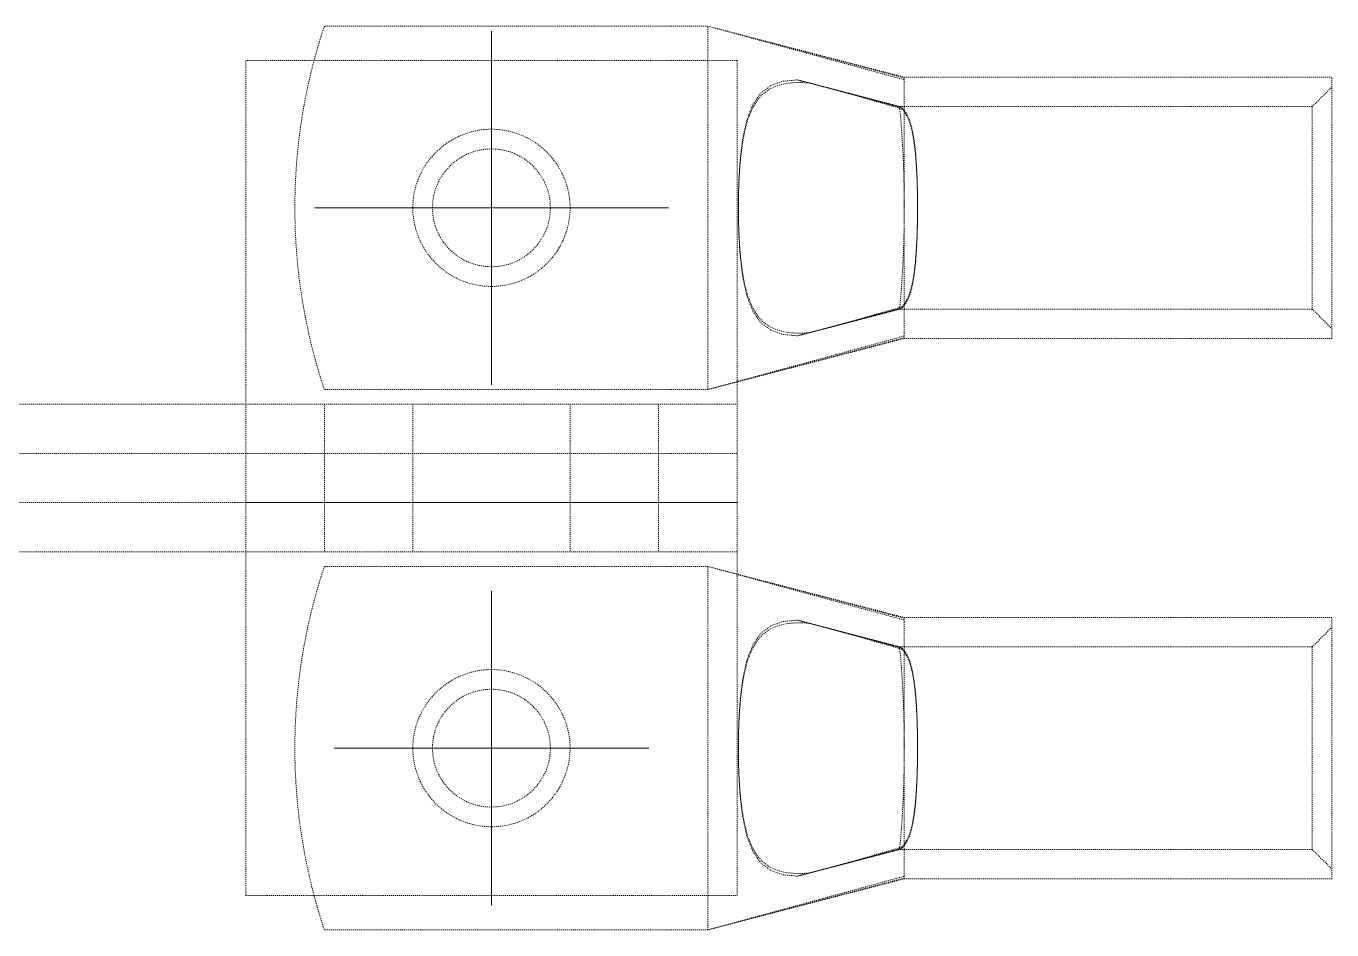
# Model space of a CAD drawing. Header units: millimetres. Extents: x -116965 to 323937, y 291661 to 566926.
# Drawn here: x -18910.2 to -18777.4, y 302544.1 to 302636.1 of the extents above; entities that cross this region are included whole.
import ezdxf

# ---------------------------------------------------------------- set-up
doc = ezdxf.new("R2010")
doc.units = ezdxf.units.MM
doc.linetypes.add('DASHED', pattern=[0.75, 0.5, -0.25])
doc.layers.add('Center Mark(Schneider)', color=7, linetype='Continuous', lineweight=18)
doc.layers.add('Hidden Edges(Schneider)', color=7, linetype='DASHED', lineweight=18)

msp = doc.modelspace()

# ---------------------------------------------------------------- linework, layer by layer
at = {"layer": 'Center Mark(Schneider)', "linetype": 'Continuous'}
for p, q in [((-18862.877861, 302635.591878), (-18862.877861, 302599.591878)), ((-18844.877861, 302617.591878), (-18880.877861, 302617.591878)), ((-18862.877861, 302578.591878), (-18862.877861, 302546.591878)), ((-18846.877861, 302562.591878), (-18878.877861, 302562.591878))]:
    msp.add_line(p, q, dxfattribs=at)
at = {"layer": 'Hidden Edges(Schneider)', "ltscale": 0.136483}
for p, q in [((-18840.877861, 302636.091878), (-18879.877861, 302636.091878)), ((-18840.877861, 302599.091878), (-18879.877861, 302599.091878)), ((-18840.877861, 302581.091878), (-18879.877861, 302581.091878)), ((-18840.877861, 302544.091878), (-18879.877861, 302544.091878))]:
    msp.add_line(p, q, dxfattribs=at)
at = {"layer": 'Hidden Edges(Schneider)', "ltscale": 0.129484}
for p, q in [((-18840.877861, 302599.091878), (-18840.877861, 302636.091878)), ((-18840.877861, 302544.091878), (-18840.877861, 302581.091878))]:
    msp.add_line(p, q, dxfattribs=at)
at = {"layer": 'Hidden Edges(Schneider)', "ltscale": 0.123636}
for p, q in [((-18840.877861, 302636.091878), (-18820.877861, 302630.891878)), ((-18840.877861, 302581.091878), (-18820.877861, 302575.891878))]:
    msp.add_line(p, q, dxfattribs=at)
at = {"layer": 'Hidden Edges(Schneider)', "ltscale": 0.125555}
for p, q in [((-18840.87786, 302636.091878), (-18820.87786, 302630.629906)), ((-18840.87786, 302599.091878), (-18820.87786, 302604.553849)), ((-18840.87786, 302581.091878), (-18820.87786, 302575.629906)), ((-18840.87786, 302544.091878), (-18820.87786, 302549.553849))]:
    msp.add_line(p, q, dxfattribs=at)
at = {"layer": 'Hidden Edges(Schneider)', "ltscale": 0.122319}
for p, q in [((-18840.87786, 302636.091878), (-18820.87786, 302630.814832)), ((-18840.87786, 302581.091878), (-18820.87786, 302575.814832))]:
    msp.add_line(p, q, dxfattribs=at)
at = {"layer": 'Hidden Edges(Schneider)', "ltscale": 0.131234}
for p, q in [((-18837.877861, 302632.591878), (-18887.877861, 302632.591878)), ((-18837.877861, 302592.591878), (-18887.877861, 302592.591878)), ((-18837.877861, 302587.591878), (-18887.877861, 302587.591878)), ((-18887.877861, 302547.591878), (-18837.877861, 302547.591878))]:
    msp.add_line(p, q, dxfattribs=at)
at = {"layer": 'Hidden Edges(Schneider)', "ltscale": 0.170604}
for p, q in [((-18887.877861, 302632.591878), (-18887.877861, 302600.091878)), ((-18837.877861, 302600.091878), (-18837.877861, 302632.591878)), ((-18887.877861, 302580.091878), (-18887.877861, 302547.591878)), ((-18837.877861, 302547.591878), (-18837.877861, 302580.091878))]:
    msp.add_line(p, q, dxfattribs=at)
at = {"layer": 'Hidden Edges(Schneider)', "ltscale": 0.012819}
for p, q in [((-18831.358056, 302630.516987), (-18828.736324, 302629.835336)), ((-18831.358056, 302575.516987), (-18828.736324, 302574.835336))]:
    msp.add_line(p, q, dxfattribs=at)
at = {"layer": 'Hidden Edges(Schneider)', "ltscale": 0.036326}
for p, q in [((-18828.736324, 302629.835336), (-18821.252882, 302627.889641)), ((-18828.736324, 302574.835336), (-18821.252882, 302572.889641))]:
    msp.add_line(p, q, dxfattribs=at)
at = {"layer": 'Hidden Edges(Schneider)', "ltscale": 0.152231}
for p, q in [((-18777.377861, 302630.891878), (-18820.877861, 302630.891878)), ((-18777.377861, 302604.291878), (-18820.877861, 302604.291878)), ((-18777.377861, 302575.891878), (-18820.877861, 302575.891878)), ((-18777.377861, 302549.291878), (-18820.877861, 302549.291878))]:
    msp.add_line(p, q, dxfattribs=at)
at = {"layer": 'Hidden Edges(Schneider)', "ltscale": 0.00582}
for p, q in [((-18820.877861, 302630.814832), (-18820.877861, 302630.891878)), ((-18820.877861, 302575.814832), (-18820.877861, 302575.891878))]:
    msp.add_line(p, q, dxfattribs=at)
at = {"layer": 'Hidden Edges(Schneider)', "ltscale": 0.008839}
for p, q in [((-18820.877861, 302630.408984), (-18820.877861, 302630.814832)), ((-18820.877861, 302575.408984), (-18820.877861, 302575.814832))]:
    msp.add_line(p, q, dxfattribs=at)
at = {"layer": 'Hidden Edges(Schneider)', "ltscale": 0.119039}
for p, q in [((-18820.877861, 302604.941112), (-18820.877861, 302630.408984)), ((-18820.877861, 302549.941112), (-18820.877861, 302575.408984))]:
    msp.add_line(p, q, dxfattribs=at)
at = {"layer": 'Hidden Edges(Schneider)', "ltscale": 0.011591}
for p, q in [((-18779.377861, 302627.891878), (-18777.377861, 302629.891878)), ((-18779.377861, 302607.291878), (-18777.377861, 302605.291878)), ((-18779.377861, 302572.891878), (-18777.377861, 302574.891878)), ((-18779.377861, 302552.291878), (-18777.377861, 302550.291878))]:
    msp.add_line(p, q, dxfattribs=at)
at = {"layer": 'Hidden Edges(Schneider)', "ltscale": 0.146223}
for p, q in [((-18777.377861, 302604.291878), (-18777.377861, 302630.891878)), ((-18777.377861, 302549.291878), (-18777.377861, 302575.891878))]:
    msp.add_line(p, q, dxfattribs=at)
at = {"layer": 'Hidden Edges(Schneider)', "ltscale": 0.002111}
for p, q in [((-18821.808002, 302627.97919), (-18821.347573, 302627.854104)), ((-18821.808002, 302607.204566), (-18821.347573, 302607.329652)), ((-18821.808002, 302572.97919), (-18821.347573, 302572.854104)), ((-18821.808002, 302552.204566), (-18821.347573, 302552.329652))]:
    msp.add_line(p, q, dxfattribs=at)
at = {"layer": 'Hidden Edges(Schneider)', "ltscale": 0.002114}
for p, q in [((-18821.347587, 302627.854284), (-18821.808002, 302627.97919)), ((-18821.347587, 302607.329472), (-18821.808002, 302607.204566)), ((-18821.347587, 302572.854284), (-18821.808002, 302572.97919)), ((-18821.347587, 302552.329472), (-18821.808002, 302552.204566))]:
    msp.add_line(p, q, dxfattribs=at)
at = {"layer": 'Hidden Edges(Schneider)', "ltscale": 0.001432}
for p, q in [((-18821.172989, 302627.808902), (-18821.47938, 302627.89278)), ((-18821.172989, 302607.374854), (-18821.47938, 302607.290976)), ((-18821.172989, 302572.808902), (-18821.47938, 302572.89278)), ((-18821.172989, 302552.374854), (-18821.47938, 302552.290976))]:
    msp.add_line(p, q, dxfattribs=at)
at = {"layer": 'Hidden Edges(Schneider)', "ltscale": 0.001085}
for p, q in [((-18821.09309, 302627.654467), (-18821.322715, 302627.721511)), ((-18821.09309, 302607.529288), (-18821.322715, 302607.462245)), ((-18821.09309, 302572.654467), (-18821.322715, 302572.721511)), ((-18821.09309, 302552.529288), (-18821.322715, 302552.462245))]:
    msp.add_line(p, q, dxfattribs=at)
at = {"layer": 'Hidden Edges(Schneider)'}
for p, q in [((-18821.270367, 302627.891878), (-18821.271155, 302627.891878)), ((-18821.252882, 302627.889641), (-18821.251903, 302627.889387)), ((-18821.347573, 302607.329652), (-18821.347587, 302607.329472)), ((-18821.270367, 302572.891878), (-18821.271155, 302572.891878)), ((-18821.252882, 302572.889641), (-18821.251903, 302572.889387)), ((-18821.347573, 302552.329652), (-18821.347587, 302552.329472))]:
    msp.add_line(p, q, dxfattribs=at)
at = {"layer": 'Hidden Edges(Schneider)', "ltscale": 0.146605}
for p, q in [((-18779.377861, 302627.891878), (-18821.270367, 302627.891878)), ((-18779.377861, 302572.891878), (-18821.270367, 302572.891878))]:
    msp.add_line(p, q, dxfattribs=at)
at = {"layer": 'Hidden Edges(Schneider)', "ltscale": 0.16986}
for p, q in [((-18779.377861, 302627.891878), (-18779.377861, 302607.291878)), ((-18779.377861, 302572.891878), (-18779.377861, 302552.291878))]:
    msp.add_line(p, q, dxfattribs=at)
at = {"layer": 'Hidden Edges(Schneider)', "ltscale": 0.0497}
for p, q in [((-18821.251903, 302607.294369), (-18831.358056, 302604.666769)), ((-18821.251903, 302552.294369), (-18831.358056, 302549.666769))]:
    msp.add_line(p, q, dxfattribs=at)
at = {"layer": 'Hidden Edges(Schneider)', "ltscale": 0.146608}
for p, q in [((-18779.377861, 302607.291878), (-18821.271155, 302607.291878)), ((-18779.377861, 302552.291878), (-18821.271155, 302552.291878))]:
    msp.add_line(p, q, dxfattribs=at)
at = {"layer": 'Hidden Edges(Schneider)', "ltscale": 0.006218}
for p, q in [((-18820.877861, 302604.553849), (-18820.877861, 302604.941112)), ((-18820.877861, 302549.553849), (-18820.877861, 302549.941112))]:
    msp.add_line(p, q, dxfattribs=at)
at = {"layer": 'Hidden Edges(Schneider)', "ltscale": 0.125164}
for p, q in [((-18820.877861, 302604.291878), (-18840.877861, 302599.091878)), ((-18820.877861, 302549.291878), (-18840.877861, 302544.091878))]:
    msp.add_line(p, q, dxfattribs=at)
at = {"layer": 'Hidden Edges(Schneider)', "ltscale": 0.12519}
for p, q in [((-18840.87786, 302599.091878), (-18820.87786, 302604.368924)), ((-18840.87786, 302544.091878), (-18820.87786, 302549.368924))]:
    msp.add_line(p, q, dxfattribs=at)
at = {"layer": 'Hidden Edges(Schneider)', "ltscale": 0.010829}
for p, q in [((-18820.877861, 302604.291878), (-18820.877861, 302604.553849)), ((-18820.877861, 302549.291878), (-18820.877861, 302549.553849))]:
    msp.add_line(p, q, dxfattribs=at)
at = {"layer": 'Hidden Edges(Schneider)', "ltscale": 0.048595}
for p, q in [((-18887.877861, 302600.091878), (-18887.877861, 302592.591878)), ((-18887.877861, 302587.591878), (-18887.877861, 302580.091878))]:
    msp.add_line(p, q, dxfattribs=at)
at = {"layer": 'Hidden Edges(Schneider)', "ltscale": 0.010435}
for p, q in [((-18837.877861, 302597.591878), (-18837.877861, 302600.091878)), ((-18837.877861, 302580.091878), (-18837.877861, 302582.591878))]:
    msp.add_line(p, q, dxfattribs=at)
at = {"layer": 'Hidden Edges(Schneider)', "ltscale": 0.136974}
for p, q in [((-18955.298825, 302597.591878), (-18837.877861, 302597.591878)), ((-18837.877861, 302592.591878), (-18955.298825, 302592.591878)), ((-18955.298825, 302587.591878), (-18837.877861, 302587.591878)), ((-18837.877861, 302582.591878), (-18955.298825, 302582.591878))]:
    msp.add_line(p, q, dxfattribs=at)
at = {"layer": 'Hidden Edges(Schneider)', "ltscale": 0.020567}
for p, q in [((-18879.877861, 302597.591878), (-18879.877861, 302592.591878)), ((-18870.877861, 302597.591878), (-18870.877861, 302592.591878)), ((-18854.877861, 302597.591878), (-18854.877861, 302592.591878)), ((-18845.877861, 302597.591878), (-18845.877861, 302592.591878)), ((-18837.877861, 302597.591878), (-18837.877861, 302592.591878)), ((-18887.877861, 302592.591878), (-18887.877861, 302587.591878)), ((-18879.877861, 302587.591878), (-18879.877861, 302592.591878)), ((-18870.877861, 302587.591878), (-18870.877861, 302592.591878)), ((-18854.877861, 302587.591878), (-18854.877861, 302592.591878)), ((-18845.877861, 302587.591878), (-18845.877861, 302592.591878)), ((-18837.877861, 302587.591878), (-18837.877861, 302592.591878)), ((-18879.877861, 302587.591878), (-18879.877861, 302582.591878)), ((-18870.877861, 302587.591878), (-18870.877861, 302582.591878)), ((-18854.877861, 302587.591878), (-18854.877861, 302582.591878)), ((-18845.877861, 302587.591878), (-18845.877861, 302582.591878)), ((-18837.877861, 302587.591878), (-18837.877861, 302582.591878))]:
    msp.add_line(p, q, dxfattribs=at)
at = {"layer": 'Hidden Edges(Schneider)', "ltscale": 0.12351, "flags": 128}
for points in [[(-18831.736725, 302630.615377), (-18833.209021, 302630.48304), (-18834.413083, 302630.071386), (-18835.463908, 302629.290729), (-18836.271732, 302628.149103), (-18836.887467, 302626.57669), (-18837.326315, 302624.545097), (-18837.58519, 302622.351475), (-18837.709844, 302620.271928), (-18837.751157, 302618.563266), (-18837.755368, 302617.202793), (-18837.730181, 302615.739564), (-18837.664383, 302614.209579), (-18837.546613, 302612.667499), (-18837.36553, 302611.167982), (-18837.110164, 302609.767674), (-18836.784823, 302608.567958), (-18836.393831, 302607.582159), (-18835.919898, 302606.759722), (-18835.326173, 302606.065062), (-18834.617746, 302605.528397), (-18833.837054, 302605.163533), (-18832.956965, 302604.934235), (-18831.884806, 302604.826196), (-18830.624969, 302604.859681)], [(-18831.736725, 302604.568379), (-18833.209021, 302604.700715), (-18834.413083, 302605.11237), (-18835.463908, 302605.893026), (-18836.271732, 302607.034653), (-18836.887467, 302608.607066), (-18837.326315, 302610.638659), (-18837.58519, 302612.83228), (-18837.709844, 302614.911827), (-18837.751157, 302616.62049), (-18837.755368, 302617.980963), (-18837.730181, 302619.444192), (-18837.664383, 302620.974176), (-18837.546613, 302622.516257), (-18837.36553, 302624.015773), (-18837.110164, 302625.416082), (-18836.784823, 302626.615798), (-18836.393831, 302627.601597), (-18835.919898, 302628.424034), (-18835.326173, 302629.118694), (-18834.617746, 302629.655358), (-18833.837054, 302630.020222), (-18832.956965, 302630.24952), (-18831.884806, 302630.35756), (-18830.624969, 302630.324075)], [(-18831.736725, 302575.615377), (-18833.209021, 302575.48304), (-18834.413083, 302575.071386), (-18835.463908, 302574.290729), (-18836.271732, 302573.149103), (-18836.887467, 302571.57669), (-18837.326315, 302569.545097), (-18837.58519, 302567.351475), (-18837.709844, 302565.271928), (-18837.751157, 302563.563266), (-18837.755368, 302562.202793), (-18837.730181, 302560.739564), (-18837.664383, 302559.209579), (-18837.546613, 302557.667499), (-18837.36553, 302556.167982), (-18837.110164, 302554.767674), (-18836.784823, 302553.567958), (-18836.393831, 302552.582159), (-18835.919898, 302551.759722), (-18835.326174, 302551.065062), (-18834.617746, 302550.528397), (-18833.837054, 302550.163533), (-18832.956965, 302549.934235), (-18831.884806, 302549.826196), (-18830.624969, 302549.859681)], [(-18831.736725, 302549.568379), (-18833.209021, 302549.700715), (-18834.413083, 302550.11237), (-18835.463908, 302550.893026), (-18836.271732, 302552.034653), (-18836.887467, 302553.607066), (-18837.326315, 302555.638659), (-18837.58519, 302557.83228), (-18837.709844, 302559.911827), (-18837.751157, 302561.62049), (-18837.755368, 302562.980963), (-18837.730181, 302564.444192), (-18837.664383, 302565.974176), (-18837.546613, 302567.516257), (-18837.36553, 302569.015773), (-18837.110164, 302570.416082), (-18836.784823, 302571.615798), (-18836.393831, 302572.601597), (-18835.919898, 302573.424034), (-18835.326174, 302574.118694), (-18834.617746, 302574.655358), (-18833.837054, 302575.020222), (-18832.956965, 302575.24952), (-18831.884806, 302575.35756), (-18830.624969, 302575.324075)]]:
    msp.add_lwpolyline(points, dxfattribs=at)
at = {"layer": 'Hidden Edges(Schneider)', "ltscale": 0.046831, "flags": 128}
for points in [[(-18831.736725, 302630.615377), (-18831.288264, 302630.498839), (-18830.846207, 302630.383783), (-18830.410187, 302630.270108), (-18829.979737, 302630.157683), (-18829.554389, 302630.046382), (-18829.133656, 302629.936077), (-18828.717072, 302629.826643), (-18828.304155, 302629.717955), (-18827.894428, 302629.609887), (-18827.487419, 302629.502315), (-18827.082646, 302629.395116), (-18826.679628, 302629.288166), (-18826.277898, 302629.181342), (-18825.876978, 302629.074518), (-18825.476382, 302628.967573), (-18825.075648, 302628.860384), (-18824.674294, 302628.752825), (-18824.271853, 302628.644772), (-18823.867853, 302628.536105), (-18823.461817, 302628.426698), (-18823.053281, 302628.316426), (-18822.641776, 302628.205167), (-18822.226832, 302628.092794), (-18821.808002, 302627.97919)], [(-18831.736725, 302604.568379), (-18831.288264, 302604.684916), (-18830.846207, 302604.799972), (-18830.410187, 302604.913648), (-18829.979737, 302605.026073), (-18829.554389, 302605.137374), (-18829.133656, 302605.247678), (-18828.717072, 302605.357113), (-18828.304155, 302605.4658), (-18827.894428, 302605.573868), (-18827.487419, 302605.68144), (-18827.082646, 302605.788639), (-18826.679628, 302605.895589), (-18826.277898, 302606.002414), (-18825.876978, 302606.109237), (-18825.476382, 302606.216182), (-18825.075648, 302606.323372), (-18824.674294, 302606.430931), (-18824.271853, 302606.538983), (-18823.867853, 302606.647651), (-18823.461817, 302606.757058), (-18823.053281, 302606.86733), (-18822.641776, 302606.978589), (-18822.226832, 302607.090962), (-18821.808002, 302607.204566)], [(-18831.736725, 302575.615377), (-18831.288264, 302575.498839), (-18830.846207, 302575.383783), (-18830.410187, 302575.270108), (-18829.979737, 302575.157683), (-18829.554389, 302575.046382), (-18829.133656, 302574.936077), (-18828.717072, 302574.826643), (-18828.304155, 302574.717955), (-18827.894428, 302574.609887), (-18827.487419, 302574.502315), (-18827.082646, 302574.395116), (-18826.679628, 302574.288166), (-18826.277898, 302574.181342), (-18825.876978, 302574.074518), (-18825.476382, 302573.967573), (-18825.075648, 302573.860384), (-18824.674294, 302573.752825), (-18824.271853, 302573.644772), (-18823.867853, 302573.536105), (-18823.461817, 302573.426698), (-18823.053282, 302573.316426), (-18822.641776, 302573.205167), (-18822.226832, 302573.092794), (-18821.808002, 302572.97919)], [(-18831.736725, 302549.568379), (-18831.288264, 302549.684916), (-18830.846207, 302549.799972), (-18830.410187, 302549.913648), (-18829.979737, 302550.026073), (-18829.554389, 302550.137374), (-18829.133656, 302550.247678), (-18828.717072, 302550.357113), (-18828.304155, 302550.4658), (-18827.894428, 302550.573868), (-18827.487419, 302550.68144), (-18827.082646, 302550.788639), (-18826.679628, 302550.895589), (-18826.277898, 302551.002414), (-18825.876978, 302551.109237), (-18825.476382, 302551.216182), (-18825.075648, 302551.323372), (-18824.674294, 302551.430931), (-18824.271853, 302551.538983), (-18823.867853, 302551.647651), (-18823.461817, 302551.757058), (-18823.053282, 302551.86733), (-18822.641776, 302551.978589), (-18822.226832, 302552.090962), (-18821.808002, 302552.204566)]]:
    msp.add_lwpolyline(points, dxfattribs=at)
at = {"layer": 'Hidden Edges(Schneider)', "ltscale": 0.055489, "flags": 128}
for points in [[(-18821.322715, 302627.721511), (-18821.691611, 302627.829152), (-18822.059009, 302627.93627), (-18822.425378, 302628.042978), (-18822.791164, 302628.149386), (-18823.155387, 302628.255174), (-18823.514965, 302628.359413), (-18823.871863, 302628.462634), (-18824.22838, 302628.565448), (-18824.586804, 302628.668456), (-18824.949434, 302628.772249), (-18825.318582, 302628.877408), (-18825.696547, 302628.984506), (-18826.085637, 302629.094106), (-18826.488154, 302629.20676), (-18826.906388, 302629.323017), (-18827.342632, 302629.443416), (-18827.79917, 302629.568491), (-18828.278277, 302629.698772), (-18828.782242, 302629.834792), (-18829.313338, 302629.977084), (-18829.87386, 302630.126193), (-18830.466101, 302630.282678), (-18831.092212, 302630.44708), (-18831.736725, 302630.615377)], [(-18821.322715, 302607.462245), (-18821.691611, 302607.354604), (-18822.059009, 302607.247486), (-18822.425378, 302607.140778), (-18822.791164, 302607.034369), (-18823.155387, 302606.928582), (-18823.514965, 302606.824343), (-18823.871863, 302606.721122), (-18824.22838, 302606.618307), (-18824.586804, 302606.5153), (-18824.949434, 302606.411507), (-18825.318582, 302606.306348), (-18825.696547, 302606.19925), (-18826.085637, 302606.08965), (-18826.488154, 302605.976996), (-18826.906388, 302605.860738), (-18827.342632, 302605.740339), (-18827.79917, 302605.615265), (-18828.278277, 302605.484984), (-18828.782242, 302605.348963), (-18829.313338, 302605.206672), (-18829.87386, 302605.057562), (-18830.466101, 302604.901077), (-18831.092212, 302604.736676), (-18831.736725, 302604.568379)], [(-18821.322715, 302572.721511), (-18821.691611, 302572.829152), (-18822.059009, 302572.93627), (-18822.425378, 302573.042978), (-18822.791164, 302573.149386), (-18823.155387, 302573.255174), (-18823.514965, 302573.359413), (-18823.871863, 302573.462634), (-18824.22838, 302573.565448), (-18824.586804, 302573.668456), (-18824.949434, 302573.772249), (-18825.318582, 302573.877408), (-18825.696547, 302573.984506), (-18826.085637, 302574.094106), (-18826.488154, 302574.20676), (-18826.906388, 302574.323017), (-18827.342632, 302574.443416), (-18827.79917, 302574.568491), (-18828.278277, 302574.698772), (-18828.782242, 302574.834792), (-18829.313338, 302574.977084), (-18829.87386, 302575.126193), (-18830.466101, 302575.282678), (-18831.092212, 302575.44708), (-18831.736725, 302575.615377)], [(-18821.322715, 302552.462245), (-18821.691611, 302552.354604), (-18822.059009, 302552.247486), (-18822.425378, 302552.140778), (-18822.791164, 302552.034369), (-18823.155387, 302551.928582), (-18823.514965, 302551.824343), (-18823.871863, 302551.721122), (-18824.22838, 302551.618307), (-18824.586804, 302551.5153), (-18824.949434, 302551.411507), (-18825.318582, 302551.306348), (-18825.696547, 302551.19925), (-18826.085637, 302551.08965), (-18826.488154, 302550.976996), (-18826.906388, 302550.860738), (-18827.342632, 302550.740339), (-18827.79917, 302550.615265), (-18828.278277, 302550.484984), (-18828.782242, 302550.348963), (-18829.313338, 302550.206672), (-18829.87386, 302550.057562), (-18830.466101, 302549.901077), (-18831.092212, 302549.736676), (-18831.736725, 302549.568379)]]:
    msp.add_lwpolyline(points, dxfattribs=at)
at = {"layer": 'Hidden Edges(Schneider)', "ltscale": 0.041644, "flags": 128}
for points in [[(-18821.808002, 302627.97919), (-18822.171176, 302628.077523), (-18822.534187, 302628.175648), (-18822.897165, 302628.273598), (-18823.260224, 302628.371408), (-18823.623498, 302628.469116), (-18823.98711, 302628.566757), (-18824.351189, 302628.664367), (-18824.71586, 302628.76198), (-18825.081246, 302628.85963), (-18825.447481, 302628.957355), (-18825.814684, 302629.055186), (-18826.182988, 302629.15316), (-18826.552513, 302629.25131), (-18826.923382, 302629.34967), (-18827.295726, 302629.448276), (-18827.668131, 302629.546755), (-18828.03922, 302629.644748), (-18828.409279, 302629.742335), (-18828.778622, 302629.839604), (-18829.147537, 302629.936635), (-18829.516328, 302630.033514), (-18829.885299, 302630.130324), (-18830.254748, 302630.227151), (-18830.624969, 302630.324075)], [(-18821.808002, 302607.204566), (-18822.171176, 302607.106232), (-18822.534187, 302607.008108), (-18822.897165, 302606.910158), (-18823.260224, 302606.812348), (-18823.623498, 302606.714639), (-18823.98711, 302606.616999), (-18824.351189, 302606.519389), (-18824.71586, 302606.421775), (-18825.081246, 302606.324125), (-18825.447481, 302606.226401), (-18825.814684, 302606.12857), (-18826.182988, 302606.030596), (-18826.552513, 302605.932445), (-18826.923382, 302605.834086), (-18827.295726, 302605.735479), (-18827.668131, 302605.637), (-18828.03922, 302605.539008), (-18828.409279, 302605.441421), (-18828.778622, 302605.344152), (-18829.147537, 302605.247121), (-18829.516328, 302605.150242), (-18829.885299, 302605.053432), (-18830.254748, 302604.956605), (-18830.624969, 302604.859681)], [(-18821.808002, 302572.97919), (-18822.171176, 302573.077523), (-18822.534187, 302573.175648), (-18822.897165, 302573.273598), (-18823.260224, 302573.371408), (-18823.623498, 302573.469116), (-18823.98711, 302573.566757), (-18824.351189, 302573.664367), (-18824.71586, 302573.76198), (-18825.081246, 302573.85963), (-18825.447481, 302573.957355), (-18825.814684, 302574.055186), (-18826.182988, 302574.15316), (-18826.552513, 302574.25131), (-18826.923382, 302574.34967), (-18827.295726, 302574.448276), (-18827.668131, 302574.546755), (-18828.03922, 302574.644748), (-18828.409279, 302574.742335), (-18828.778622, 302574.839604), (-18829.147537, 302574.936635), (-18829.516328, 302575.033514), (-18829.885299, 302575.130324), (-18830.254748, 302575.227151), (-18830.624969, 302575.324075)], [(-18821.808002, 302552.204566), (-18822.171176, 302552.106232), (-18822.534187, 302552.008108), (-18822.897165, 302551.910158), (-18823.260224, 302551.812348), (-18823.623498, 302551.714639), (-18823.98711, 302551.616999), (-18824.351189, 302551.519389), (-18824.71586, 302551.421775), (-18825.081246, 302551.324125), (-18825.447481, 302551.226401), (-18825.814684, 302551.12857), (-18826.182988, 302551.030596), (-18826.552513, 302550.932445), (-18826.923382, 302550.834086), (-18827.295726, 302550.735479), (-18827.668131, 302550.637), (-18828.03922, 302550.539008), (-18828.409279, 302550.441421), (-18828.778622, 302550.344152), (-18829.147537, 302550.247121), (-18829.516328, 302550.150242), (-18829.885299, 302550.053432), (-18830.254748, 302549.956605), (-18830.624969, 302549.859681)]]:
    msp.add_lwpolyline(points, dxfattribs=at)
at = {"layer": 'Hidden Edges(Schneider)', "ltscale": 0.047527, "flags": 128}
for points in [[(-18821.47938, 302627.89278), (-18821.881478, 302628.002711), (-18822.270367, 302628.108867), (-18822.647493, 302628.211654), (-18823.014343, 302628.31148), (-18823.37239, 302628.408749), (-18823.723099, 302628.503859), (-18824.067939, 302628.597198), (-18824.408372, 302628.689153), (-18824.745858, 302628.780107), (-18825.081885, 302628.870439), (-18825.417931, 302628.96053), (-18825.755513, 302629.050764), (-18826.096127, 302629.141521), (-18826.4413, 302629.233186), (-18826.792529, 302629.326145), (-18827.151325, 302629.420781), (-18827.519181, 302629.517479), (-18827.897585, 302629.616624), (-18828.288009, 302629.718599), (-18828.691952, 302629.823798), (-18829.1235, 302629.935883), (-18829.591763, 302630.057205), (-18830.093372, 302630.186884), (-18830.624969, 302630.324075)], [(-18821.47938, 302607.290976), (-18821.881478, 302607.181044), (-18822.270367, 302607.074889), (-18822.647493, 302606.972102), (-18823.014343, 302606.872276), (-18823.37239, 302606.775007), (-18823.723099, 302606.679897), (-18824.067939, 302606.586557), (-18824.408372, 302606.494603), (-18824.745858, 302606.403649), (-18825.081885, 302606.313316), (-18825.417931, 302606.223225), (-18825.755513, 302606.132992), (-18826.096127, 302606.042235), (-18826.4413, 302605.95057), (-18826.792529, 302605.85761), (-18827.151325, 302605.762975), (-18827.519181, 302605.666277), (-18827.897585, 302605.567132), (-18828.288009, 302605.465157), (-18828.691952, 302605.359958), (-18829.1235, 302605.247873), (-18829.591763, 302605.126551), (-18830.093372, 302604.996872), (-18830.624969, 302604.859681)], [(-18821.47938, 302572.89278), (-18821.881478, 302573.002711), (-18822.270367, 302573.108867), (-18822.647493, 302573.211654), (-18823.014343, 302573.31148), (-18823.37239, 302573.408749), (-18823.723099, 302573.503859), (-18824.067939, 302573.597198), (-18824.408372, 302573.689153), (-18824.745858, 302573.780107), (-18825.081885, 302573.870439), (-18825.417931, 302573.96053), (-18825.755513, 302574.050764), (-18826.096127, 302574.141521), (-18826.4413, 302574.233186), (-18826.792529, 302574.326145), (-18827.151325, 302574.420781), (-18827.519181, 302574.517479), (-18827.897585, 302574.616624), (-18828.288009, 302574.718599), (-18828.691952, 302574.823798), (-18829.1235, 302574.935883), (-18829.591763, 302575.057205), (-18830.093372, 302575.186884), (-18830.624969, 302575.324075)], [(-18821.47938, 302552.290976), (-18821.881478, 302552.181044), (-18822.270367, 302552.074889), (-18822.647493, 302551.972102), (-18823.014343, 302551.872276), (-18823.37239, 302551.775007), (-18823.723099, 302551.679897), (-18824.067939, 302551.586557), (-18824.408372, 302551.494603), (-18824.745858, 302551.403649), (-18825.081885, 302551.313316), (-18825.417931, 302551.223225), (-18825.755513, 302551.132992), (-18826.096127, 302551.042235), (-18826.4413, 302550.95057), (-18826.792529, 302550.85761), (-18827.151325, 302550.762975), (-18827.519181, 302550.666277), (-18827.897585, 302550.567132), (-18828.288009, 302550.465157), (-18828.691952, 302550.359958), (-18829.1235, 302550.247873), (-18829.591763, 302550.126551), (-18830.093372, 302549.996872), (-18830.624969, 302549.859681)]]:
    msp.add_lwpolyline(points, dxfattribs=at)
at = {"layer": 'Hidden Edges(Schneider)', "ltscale": 0.008975, "flags": 128}
for points in [[(-18821.347587, 302627.854284), (-18821.339233, 302627.861644), (-18821.33096, 302627.868205), (-18821.322773, 302627.873966), (-18821.314671, 302627.878928), (-18821.306656, 302627.883087), (-18821.298726, 302627.886444), (-18821.290891, 302627.888999), (-18821.283143, 302627.89075), (-18821.27549, 302627.891695), (-18821.267932, 302627.891836), (-18821.260469, 302627.891169), (-18821.253107, 302627.889696), (-18821.245845, 302627.887416), (-18821.238682, 302627.884326), (-18821.23162, 302627.880425), (-18821.224663, 302627.875715), (-18821.217811, 302627.870193), (-18821.211069, 302627.86386), (-18821.204436, 302627.856716), (-18821.197918, 302627.848763), (-18821.191514, 302627.840005), (-18821.185224, 302627.830441), (-18821.179044, 302627.820073), (-18821.172989, 302627.808902)], [(-18821.347587, 302607.329472), (-18821.339233, 302607.322112), (-18821.33096, 302607.315551), (-18821.322773, 302607.309789), (-18821.314671, 302607.304828), (-18821.306656, 302607.300669), (-18821.298726, 302607.297312), (-18821.290891, 302607.294757), (-18821.283143, 302607.293006), (-18821.27549, 302607.292061), (-18821.267932, 302607.29192), (-18821.260469, 302607.292586), (-18821.253107, 302607.29406), (-18821.245845, 302607.29634), (-18821.238682, 302607.29943), (-18821.231621, 302607.303331), (-18821.224663, 302607.308041), (-18821.217811, 302607.313562), (-18821.211069, 302607.319896), (-18821.204436, 302607.32704), (-18821.197918, 302607.334993), (-18821.191514, 302607.343751), (-18821.185224, 302607.353315), (-18821.179044, 302607.363683), (-18821.172989, 302607.374854)], [(-18821.347587, 302572.854284), (-18821.339233, 302572.861644), (-18821.33096, 302572.868205), (-18821.322773, 302572.873966), (-18821.314671, 302572.878928), (-18821.306656, 302572.883087), (-18821.298726, 302572.886444), (-18821.290891, 302572.888999), (-18821.283143, 302572.89075), (-18821.27549, 302572.891695), (-18821.267932, 302572.891836), (-18821.260469, 302572.891169), (-18821.253107, 302572.889696), (-18821.245845, 302572.887416), (-18821.238682, 302572.884326), (-18821.231621, 302572.880425), (-18821.224663, 302572.875715), (-18821.217811, 302572.870193), (-18821.211069, 302572.86386), (-18821.204436, 302572.856716), (-18821.197918, 302572.848763), (-18821.191514, 302572.840005), (-18821.185224, 302572.830441), (-18821.179044, 302572.820073), (-18821.172989, 302572.808902)], [(-18821.347587, 302552.329472), (-18821.339233, 302552.322112), (-18821.33096, 302552.315551), (-18821.322773, 302552.309789), (-18821.314671, 302552.304828), (-18821.306656, 302552.300669), (-18821.298726, 302552.297312), (-18821.290891, 302552.294757), (-18821.283143, 302552.293006), (-18821.27549, 302552.292061), (-18821.267932, 302552.29192), (-18821.260469, 302552.292586), (-18821.253107, 302552.29406), (-18821.245845, 302552.29634), (-18821.238682, 302552.29943), (-18821.231621, 302552.303331), (-18821.224663, 302552.308041), (-18821.217811, 302552.313562), (-18821.211069, 302552.319896), (-18821.204436, 302552.32704), (-18821.197918, 302552.334993), (-18821.191514, 302552.343751), (-18821.185224, 302552.353315), (-18821.179044, 302552.363683), (-18821.172989, 302552.374854)]]:
    msp.add_lwpolyline(points, dxfattribs=at)
at = {"layer": 'Hidden Edges(Schneider)', "ltscale": 0.063161, "flags": 128}
for points in [[(-18820.87786, 302617.591878), (-18820.879595, 302618.230418), (-18820.884764, 302618.865674), (-18820.893281, 302619.495773), (-18820.905049, 302620.118908), (-18820.919969, 302620.732903), (-18820.937817, 302621.334049), (-18820.958326, 302621.920381), (-18820.981229, 302622.490231), (-18821.006262, 302623.041923), (-18821.033042, 302623.57229), (-18821.061108, 302624.078757), (-18821.090052, 302624.559983), (-18821.119445, 302625.014628), (-18821.14887, 302625.441351), (-18821.177905, 302625.838813), (-18821.206081, 302626.205151), (-18821.232884, 302626.538251), (-18821.257889, 302626.837142), (-18821.280673, 302627.100599), (-18821.30079, 302627.327127), (-18821.31789, 302627.516216), (-18821.331623, 302627.667409), (-18821.341636, 302627.78025), (-18821.347587, 302627.854284)], [(-18820.87786, 302562.591878), (-18820.879595, 302563.230418), (-18820.884764, 302563.865674), (-18820.893281, 302564.495773), (-18820.905049, 302565.118908), (-18820.919969, 302565.732903), (-18820.937817, 302566.334049), (-18820.958326, 302566.920381), (-18820.981229, 302567.490231), (-18821.006263, 302568.041923), (-18821.033042, 302568.57229), (-18821.061108, 302569.078757), (-18821.090052, 302569.559983), (-18821.119445, 302570.014628), (-18821.14887, 302570.441351), (-18821.177905, 302570.838813), (-18821.206081, 302571.205151), (-18821.232884, 302571.538251), (-18821.257889, 302571.837142), (-18821.280673, 302572.100599), (-18821.300791, 302572.327127), (-18821.31789, 302572.516216), (-18821.331623, 302572.667409), (-18821.341636, 302572.78025), (-18821.347587, 302572.854284)]]:
    msp.add_lwpolyline(points, dxfattribs=at)
at = {"layer": 'Hidden Edges(Schneider)', "ltscale": 0.004417, "flags": 128}
for points in [[(-18821.253607, 302627.88981), (-18821.257446, 302627.890619), (-18821.261294, 302627.891228), (-18821.265152, 302627.891637), (-18821.269014, 302627.891848), (-18821.272886, 302627.891858), (-18821.276763, 302627.891669), (-18821.280649, 302627.89128), (-18821.28454, 302627.890693), (-18821.288436, 302627.889905), (-18821.292341, 302627.888918), (-18821.296251, 302627.88773), (-18821.300166, 302627.886343), (-18821.304085, 302627.884756), (-18821.308015, 302627.882969), (-18821.311948, 302627.880983), (-18821.315887, 302627.878797), (-18821.319831, 302627.87641), (-18821.323779, 302627.873823), (-18821.327737, 302627.871037), (-18821.331694, 302627.868051), (-18821.335657, 302627.864864), (-18821.339624, 302627.861477), (-18821.343596, 302627.85789), (-18821.347573, 302627.854104)], [(-18821.253607, 302607.293945), (-18821.257446, 302607.293137), (-18821.261294, 302607.292528), (-18821.265152, 302607.292119), (-18821.269014, 302607.291908), (-18821.272886, 302607.291897), (-18821.276763, 302607.292087), (-18821.280649, 302607.292475), (-18821.28454, 302607.293063), (-18821.288436, 302607.293851), (-18821.292341, 302607.294838), (-18821.296251, 302607.296025), (-18821.300166, 302607.297413), (-18821.304085, 302607.299), (-18821.308015, 302607.300787), (-18821.311948, 302607.302773), (-18821.315887, 302607.304959), (-18821.319831, 302607.307346), (-18821.323779, 302607.309932), (-18821.327737, 302607.312718), (-18821.331694, 302607.315704), (-18821.335657, 302607.318892), (-18821.339624, 302607.322279), (-18821.343596, 302607.325866), (-18821.347573, 302607.329652)], [(-18821.253607, 302572.88981), (-18821.257446, 302572.890619), (-18821.261294, 302572.891228), (-18821.265152, 302572.891637), (-18821.269014, 302572.891848), (-18821.272886, 302572.891858), (-18821.276763, 302572.891669), (-18821.280649, 302572.89128), (-18821.28454, 302572.890693), (-18821.288436, 302572.889905), (-18821.292341, 302572.888918), (-18821.296251, 302572.88773), (-18821.300166, 302572.886343), (-18821.304085, 302572.884756), (-18821.308015, 302572.882969), (-18821.311949, 302572.880983), (-18821.315887, 302572.878797), (-18821.319831, 302572.87641), (-18821.323779, 302572.873823), (-18821.327737, 302572.871037), (-18821.331694, 302572.868051), (-18821.335657, 302572.864864), (-18821.339624, 302572.861477), (-18821.343596, 302572.85789), (-18821.347573, 302572.854104)], [(-18821.253607, 302552.293945), (-18821.257446, 302552.293137), (-18821.261294, 302552.292528), (-18821.265152, 302552.292119), (-18821.269014, 302552.291908), (-18821.272886, 302552.291897), (-18821.276763, 302552.292087), (-18821.280649, 302552.292475), (-18821.28454, 302552.293063), (-18821.288436, 302552.293851), (-18821.292341, 302552.294838), (-18821.296251, 302552.296025), (-18821.300166, 302552.297413), (-18821.304085, 302552.299), (-18821.308015, 302552.300787), (-18821.311949, 302552.302773), (-18821.315887, 302552.304959), (-18821.319831, 302552.307346), (-18821.323779, 302552.309932), (-18821.327737, 302552.312718), (-18821.331694, 302552.315704), (-18821.335657, 302552.318892), (-18821.339624, 302552.322279), (-18821.343596, 302552.325866), (-18821.347573, 302552.329652)]]:
    msp.add_lwpolyline(points, dxfattribs=at)
at = {"layer": 'Hidden Edges(Schneider)', "ltscale": 0.008232, "flags": 128}
for points in [[(-18821.09309, 302627.654467), (-18821.099336, 302627.672045), (-18821.105631, 302627.688946), (-18821.111963, 302627.705176), (-18821.118338, 302627.720729), (-18821.124752, 302627.735607), (-18821.131208, 302627.749812), (-18821.137707, 302627.76334), (-18821.14424, 302627.776194), (-18821.150816, 302627.788372), (-18821.157429, 302627.799874), (-18821.164077, 302627.810701), (-18821.170767, 302627.82085), (-18821.17749, 302627.830324), (-18821.184247, 302627.839119), (-18821.191042, 302627.84724), (-18821.197865, 302627.854681), (-18821.204727, 302627.861446), (-18821.211617, 302627.867533), (-18821.218541, 302627.872942), (-18821.225498, 302627.877673), (-18821.232484, 302627.881726), (-18821.239498, 302627.885099), (-18821.246536, 302627.887795), (-18821.253607, 302627.88981)], [(-18821.09309, 302607.529288), (-18821.099336, 302607.511711), (-18821.105631, 302607.494809), (-18821.111963, 302607.47858), (-18821.118338, 302607.463027), (-18821.124752, 302607.448148), (-18821.131208, 302607.433943), (-18821.137707, 302607.420416), (-18821.14424, 302607.407561), (-18821.150816, 302607.395384), (-18821.157429, 302607.383881), (-18821.164077, 302607.373055), (-18821.170767, 302607.362905), (-18821.17749, 302607.353432), (-18821.184247, 302607.344637), (-18821.191042, 302607.336516), (-18821.197865, 302607.329075), (-18821.204727, 302607.32231), (-18821.211617, 302607.316223), (-18821.218541, 302607.310813), (-18821.225498, 302607.306083), (-18821.232484, 302607.30203), (-18821.239498, 302607.298656), (-18821.246536, 302607.295961), (-18821.253607, 302607.293945)], [(-18821.09309, 302572.654467), (-18821.099336, 302572.672045), (-18821.105631, 302572.688946), (-18821.111963, 302572.705176), (-18821.118338, 302572.720729), (-18821.124752, 302572.735607), (-18821.131208, 302572.749812), (-18821.137707, 302572.76334), (-18821.14424, 302572.776194), (-18821.150816, 302572.788372), (-18821.157429, 302572.799874), (-18821.164077, 302572.810701), (-18821.170767, 302572.82085), (-18821.17749, 302572.830324), (-18821.184247, 302572.839119), (-18821.191042, 302572.84724), (-18821.197865, 302572.854681), (-18821.204727, 302572.861446), (-18821.211617, 302572.867533), (-18821.218541, 302572.872942), (-18821.225498, 302572.877673), (-18821.232484, 302572.881726), (-18821.239498, 302572.885099), (-18821.246536, 302572.887795), (-18821.253607, 302572.88981)], [(-18821.09309, 302552.529288), (-18821.099336, 302552.511711), (-18821.105631, 302552.494809), (-18821.111963, 302552.47858), (-18821.118338, 302552.463027), (-18821.124752, 302552.448148), (-18821.131208, 302552.433943), (-18821.137707, 302552.420416), (-18821.14424, 302552.407561), (-18821.150816, 302552.395384), (-18821.157429, 302552.383881), (-18821.164077, 302552.373055), (-18821.170767, 302552.362905), (-18821.17749, 302552.353432), (-18821.184247, 302552.344637), (-18821.191042, 302552.336516), (-18821.197865, 302552.329075), (-18821.204727, 302552.32231), (-18821.211617, 302552.316223), (-18821.218541, 302552.310813), (-18821.225498, 302552.306083), (-18821.232484, 302552.30203), (-18821.239498, 302552.298656), (-18821.246536, 302552.295961), (-18821.253607, 302552.293945)]]:
    msp.add_lwpolyline(points, dxfattribs=at)
at = {"layer": 'Hidden Edges(Schneider)', "ltscale": 0.006121, "flags": 128}
for points in [[(-18820.87786, 302627.517907), (-18820.890906, 302627.534137), (-18820.903909, 302627.550012), (-18820.91686, 302627.565531), (-18820.929763, 302627.580695), (-18820.942614, 302627.595503), (-18820.955408, 302627.609955), (-18820.968139, 302627.62405), (-18820.980809, 302627.63779), (-18820.993412, 302627.651173), (-18821.005948, 302627.6642), (-18821.018408, 302627.676868), (-18821.030801, 302627.68918), (-18821.043112, 302627.701134), (-18821.055343, 302627.712731), (-18821.067498, 302627.723968), (-18821.079571, 302627.734847), (-18821.091559, 302627.745366), (-18821.103456, 302627.755526), (-18821.115272, 302627.765325), (-18821.126998, 302627.774764), (-18821.138632, 302627.783841), (-18821.150177, 302627.792557), (-18821.16163, 302627.80091), (-18821.172989, 302627.808902)], [(-18820.87786, 302607.665848), (-18820.890906, 302607.649619), (-18820.903909, 302607.633744), (-18820.91686, 302607.618225), (-18820.929764, 302607.603061), (-18820.942614, 302607.588253), (-18820.955408, 302607.573801), (-18820.968139, 302607.559706), (-18820.980809, 302607.545966), (-18820.993412, 302607.532583), (-18821.005948, 302607.519556), (-18821.018408, 302607.506888), (-18821.030801, 302607.494576), (-18821.043112, 302607.482621), (-18821.055343, 302607.471025), (-18821.067498, 302607.459788), (-18821.079571, 302607.448909), (-18821.091559, 302607.43839), (-18821.103456, 302607.42823), (-18821.115272, 302607.418431), (-18821.126998, 302607.408992), (-18821.138632, 302607.399915), (-18821.150177, 302607.391199), (-18821.16163, 302607.382846), (-18821.172989, 302607.374854)], [(-18820.87786, 302572.517907), (-18820.890906, 302572.534137), (-18820.903909, 302572.550012), (-18820.91686, 302572.565531), (-18820.929764, 302572.580695), (-18820.942614, 302572.595503), (-18820.955408, 302572.609955), (-18820.968139, 302572.62405), (-18820.980809, 302572.63779), (-18820.993412, 302572.651173), (-18821.005948, 302572.6642), (-18821.018408, 302572.676868), (-18821.030801, 302572.68918), (-18821.043112, 302572.701134), (-18821.055343, 302572.712731), (-18821.067498, 302572.723968), (-18821.079571, 302572.734847), (-18821.091559, 302572.745366), (-18821.103456, 302572.755526), (-18821.115272, 302572.765325), (-18821.126998, 302572.774764), (-18821.138633, 302572.783841), (-18821.150177, 302572.792557), (-18821.16163, 302572.80091), (-18821.172989, 302572.808902)], [(-18820.87786, 302552.665848), (-18820.890906, 302552.649619), (-18820.903909, 302552.633744), (-18820.91686, 302552.618225), (-18820.929764, 302552.603061), (-18820.942614, 302552.588253), (-18820.955408, 302552.573801), (-18820.968139, 302552.559706), (-18820.980809, 302552.545966), (-18820.993412, 302552.532583), (-18821.005948, 302552.519556), (-18821.018408, 302552.506888), (-18821.030801, 302552.494576), (-18821.043112, 302552.482621), (-18821.055343, 302552.471025), (-18821.067498, 302552.459788), (-18821.079571, 302552.448909), (-18821.091559, 302552.43839), (-18821.103456, 302552.42823), (-18821.115272, 302552.418431), (-18821.126998, 302552.408992), (-18821.138633, 302552.399915), (-18821.150177, 302552.391199), (-18821.16163, 302552.382846), (-18821.172989, 302552.374854)]]:
    msp.add_lwpolyline(points, dxfattribs=at)
at = {"layer": 'Hidden Edges(Schneider)', "ltscale": 0.004192, "flags": 128}
for points in [[(-18821.09309, 302627.654467), (-18821.084516, 302627.645334), (-18821.0759, 302627.636032), (-18821.06725, 302627.626561), (-18821.058557, 302627.616921), (-18821.049826, 302627.607115), (-18821.041057, 302627.597141), (-18821.03225, 302627.586999), (-18821.02341, 302627.57669), (-18821.014531, 302627.566214), (-18821.005619, 302627.555571), (-18820.996678, 302627.54476), (-18820.987699, 302627.533784), (-18820.978692, 302627.52264), (-18820.969656, 302627.511329), (-18820.960586, 302627.499853), (-18820.951493, 302627.48821), (-18820.942371, 302627.4764), (-18820.933221, 302627.464425), (-18820.924046, 302627.452283), (-18820.914853, 302627.439976), (-18820.905636, 302627.427503), (-18820.896394, 302627.414863), (-18820.887139, 302627.402058), (-18820.87786, 302627.389087)], [(-18821.09309, 302607.529288), (-18821.084516, 302607.538422), (-18821.0759, 302607.547724), (-18821.06725, 302607.557195), (-18821.058557, 302607.566834), (-18821.049826, 302607.576641), (-18821.041057, 302607.586615), (-18821.03225, 302607.596756), (-18821.02341, 302607.607066), (-18821.014531, 302607.617542), (-18821.005619, 302607.628185), (-18820.996678, 302607.638995), (-18820.987699, 302607.649972), (-18820.978692, 302607.661116), (-18820.969656, 302607.672426), (-18820.960586, 302607.683903), (-18820.951493, 302607.695546), (-18820.942371, 302607.707355), (-18820.933221, 302607.71933), (-18820.924046, 302607.731473), (-18820.914853, 302607.74378), (-18820.905636, 302607.756253), (-18820.896394, 302607.768893), (-18820.887139, 302607.781698), (-18820.87786, 302607.794668)], [(-18821.09309, 302572.654467), (-18821.084516, 302572.645334), (-18821.0759, 302572.636032), (-18821.06725, 302572.626561), (-18821.058557, 302572.616921), (-18821.049826, 302572.607115), (-18821.041057, 302572.597141), (-18821.03225, 302572.586999), (-18821.02341, 302572.57669), (-18821.014531, 302572.566214), (-18821.005619, 302572.555571), (-18820.996678, 302572.54476), (-18820.987699, 302572.533784), (-18820.978692, 302572.52264), (-18820.969656, 302572.511329), (-18820.960586, 302572.499853), (-18820.951493, 302572.48821), (-18820.942371, 302572.4764), (-18820.933221, 302572.464425), (-18820.924046, 302572.452283), (-18820.914853, 302572.439976), (-18820.905636, 302572.427503), (-18820.896394, 302572.414863), (-18820.887139, 302572.402058), (-18820.87786, 302572.389087)], [(-18821.09309, 302552.529288), (-18821.084516, 302552.538422), (-18821.0759, 302552.547724), (-18821.06725, 302552.557195), (-18821.058557, 302552.566834), (-18821.049826, 302552.576641), (-18821.041057, 302552.586615), (-18821.03225, 302552.596756), (-18821.02341, 302552.607066), (-18821.014531, 302552.617542), (-18821.005619, 302552.628185), (-18820.996678, 302552.638995), (-18820.987699, 302552.649972), (-18820.978692, 302552.661116), (-18820.969656, 302552.672426), (-18820.960586, 302552.683903), (-18820.951493, 302552.695546), (-18820.942371, 302552.707355), (-18820.933221, 302552.71933), (-18820.924046, 302552.731473), (-18820.914853, 302552.74378), (-18820.905636, 302552.756253), (-18820.896394, 302552.768893), (-18820.887139, 302552.781698), (-18820.87786, 302552.794668)]]:
    msp.add_lwpolyline(points, dxfattribs=at)
at = {"layer": 'Hidden Edges(Schneider)', "ltscale": 0.139274, "flags": 128}
for points in [[(-18820.87786, 302607.794668), (-18820.639112, 302608.182634), (-18820.414093, 302608.676027), (-18820.216921, 302609.270901), (-18820.050786, 302609.960205), (-18819.913023, 302610.739776), (-18819.801052, 302611.59778), (-18819.711602, 302612.524576), (-18819.641788, 302613.512307), (-18819.589646, 302614.549151), (-18819.553774, 302615.618826), (-18819.532941, 302616.711641), (-18819.526518, 302617.817745), (-18819.534357, 302618.91957), (-18819.556601, 302620.004121), (-18819.593947, 302621.061864), (-18819.647582, 302622.081212), (-18819.718774, 302623.045196), (-18819.80963, 302623.945077), (-18819.923022, 302624.773014), (-18820.06161, 302625.517053), (-18820.227688, 302626.167597), (-18820.423372, 302626.721537), (-18820.645335, 302627.173822), (-18820.87786, 302627.517907)], [(-18820.87786, 302627.389087), (-18820.639112, 302627.001121), (-18820.414093, 302626.507728), (-18820.216921, 302625.912854), (-18820.050786, 302625.223551), (-18819.913023, 302624.44398), (-18819.801052, 302623.585975), (-18819.711602, 302622.65918), (-18819.641788, 302621.671448), (-18819.589646, 302620.634605), (-18819.553774, 302619.56493), (-18819.532941, 302618.472115), (-18819.526518, 302617.366011), (-18819.534357, 302616.264186), (-18819.556601, 302615.179634), (-18819.593947, 302614.121891), (-18819.647582, 302613.102543), (-18819.718774, 302612.138559), (-18819.80963, 302611.238679), (-18819.923022, 302610.410741), (-18820.06161, 302609.666703), (-18820.227688, 302609.016159), (-18820.423372, 302608.462219), (-18820.645335, 302608.009934), (-18820.87786, 302607.665848)], [(-18820.87786, 302552.794668), (-18820.639112, 302553.182634), (-18820.414093, 302553.676027), (-18820.216921, 302554.270901), (-18820.050786, 302554.960205), (-18819.913023, 302555.739776), (-18819.801052, 302556.59778), (-18819.711602, 302557.524576), (-18819.641788, 302558.512307), (-18819.589646, 302559.549151), (-18819.553774, 302560.618826), (-18819.532941, 302561.711641), (-18819.526518, 302562.817745), (-18819.534357, 302563.91957), (-18819.556601, 302565.004121), (-18819.593947, 302566.061864), (-18819.647582, 302567.081212), (-18819.718774, 302568.045196), (-18819.80963, 302568.945077), (-18819.923022, 302569.773014), (-18820.06161, 302570.517053), (-18820.227688, 302571.167597), (-18820.423372, 302571.721537), (-18820.645335, 302572.173822), (-18820.87786, 302572.517907)], [(-18820.87786, 302572.389087), (-18820.639112, 302572.001121), (-18820.414093, 302571.507728), (-18820.216921, 302570.912854), (-18820.050786, 302570.223551), (-18819.913023, 302569.44398), (-18819.801052, 302568.585975), (-18819.711602, 302567.65918), (-18819.641788, 302566.671448), (-18819.589646, 302565.634605), (-18819.553774, 302564.56493), (-18819.532941, 302563.472115), (-18819.526518, 302562.366011), (-18819.534357, 302561.264186), (-18819.556601, 302560.179634), (-18819.593947, 302559.121891), (-18819.647582, 302558.102543), (-18819.718774, 302557.138559), (-18819.80963, 302556.238679), (-18819.923022, 302555.410741), (-18820.06161, 302554.666703), (-18820.227688, 302554.016159), (-18820.423372, 302553.462219), (-18820.645335, 302553.009934), (-18820.87786, 302552.665848)]]:
    msp.add_lwpolyline(points, dxfattribs=at)
at = {"layer": 'Hidden Edges(Schneider)', "ltscale": 0.063152, "flags": 128}
for points in [[(-18821.347573, 302607.329652), (-18821.341613, 302607.403804), (-18821.331585, 302607.516749), (-18821.317842, 302607.668034), (-18821.300738, 302607.857203), (-18821.280616, 302608.083801), (-18821.257827, 302608.347314), (-18821.232822, 302608.646248), (-18821.206024, 302608.979379), (-18821.177848, 302609.345736), (-18821.148813, 302609.743203), (-18821.119392, 302610.169921), (-18821.090005, 302610.62455), (-18821.061065, 302611.10575), (-18821.033004, 302611.612183), (-18821.006229, 302612.142508), (-18820.981205, 302612.694146), (-18820.958307, 302613.263935), (-18820.937803, 302613.8502), (-18820.91996, 302614.451273), (-18820.905044, 302615.06519), (-18820.893276, 302615.688242), (-18820.884764, 302616.318257), (-18820.879595, 302616.953425), (-18820.87786, 302617.591878)], [(-18821.347573, 302552.329652), (-18821.341613, 302552.403804), (-18821.331585, 302552.516749), (-18821.317842, 302552.668034), (-18821.300738, 302552.857203), (-18821.280616, 302553.083801), (-18821.257827, 302553.347314), (-18821.232822, 302553.646248), (-18821.206024, 302553.979379), (-18821.177848, 302554.345736), (-18821.148813, 302554.743203), (-18821.119392, 302555.169921), (-18821.090005, 302555.62455), (-18821.061065, 302556.10575), (-18821.033004, 302556.612183), (-18821.006229, 302557.142508), (-18820.981205, 302557.694146), (-18820.958307, 302558.263935), (-18820.937803, 302558.8502), (-18820.91996, 302559.451273), (-18820.905044, 302560.06519), (-18820.893276, 302560.688242), (-18820.884764, 302561.318257), (-18820.879595, 302561.953425), (-18820.87786, 302562.591878)]]:
    msp.add_lwpolyline(points, dxfattribs=at)
at = {"layer": 'Hidden Edges(Schneider)', "ltscale": 0.13193}
for centre, radius in [((-18862.877861, 302617.591878), 8), ((-18862.877861, 302617.591878), 6), ((-18862.877861, 302562.591878), 8), ((-18862.877861, 302562.591878), 6)]:
    msp.add_circle(centre, radius, dxfattribs=at)
at = {"layer": 'Hidden Edges(Schneider)', "ltscale": 0.131742}
for centre in [(-18824.336194, 302617.591878), (-18824.336194, 302562.591878)]:
    msp.add_arc(centre, 58.541667, 161.57794692, 198.42205308, dxfattribs=at)

doc.saveas('drawing.dxf')
